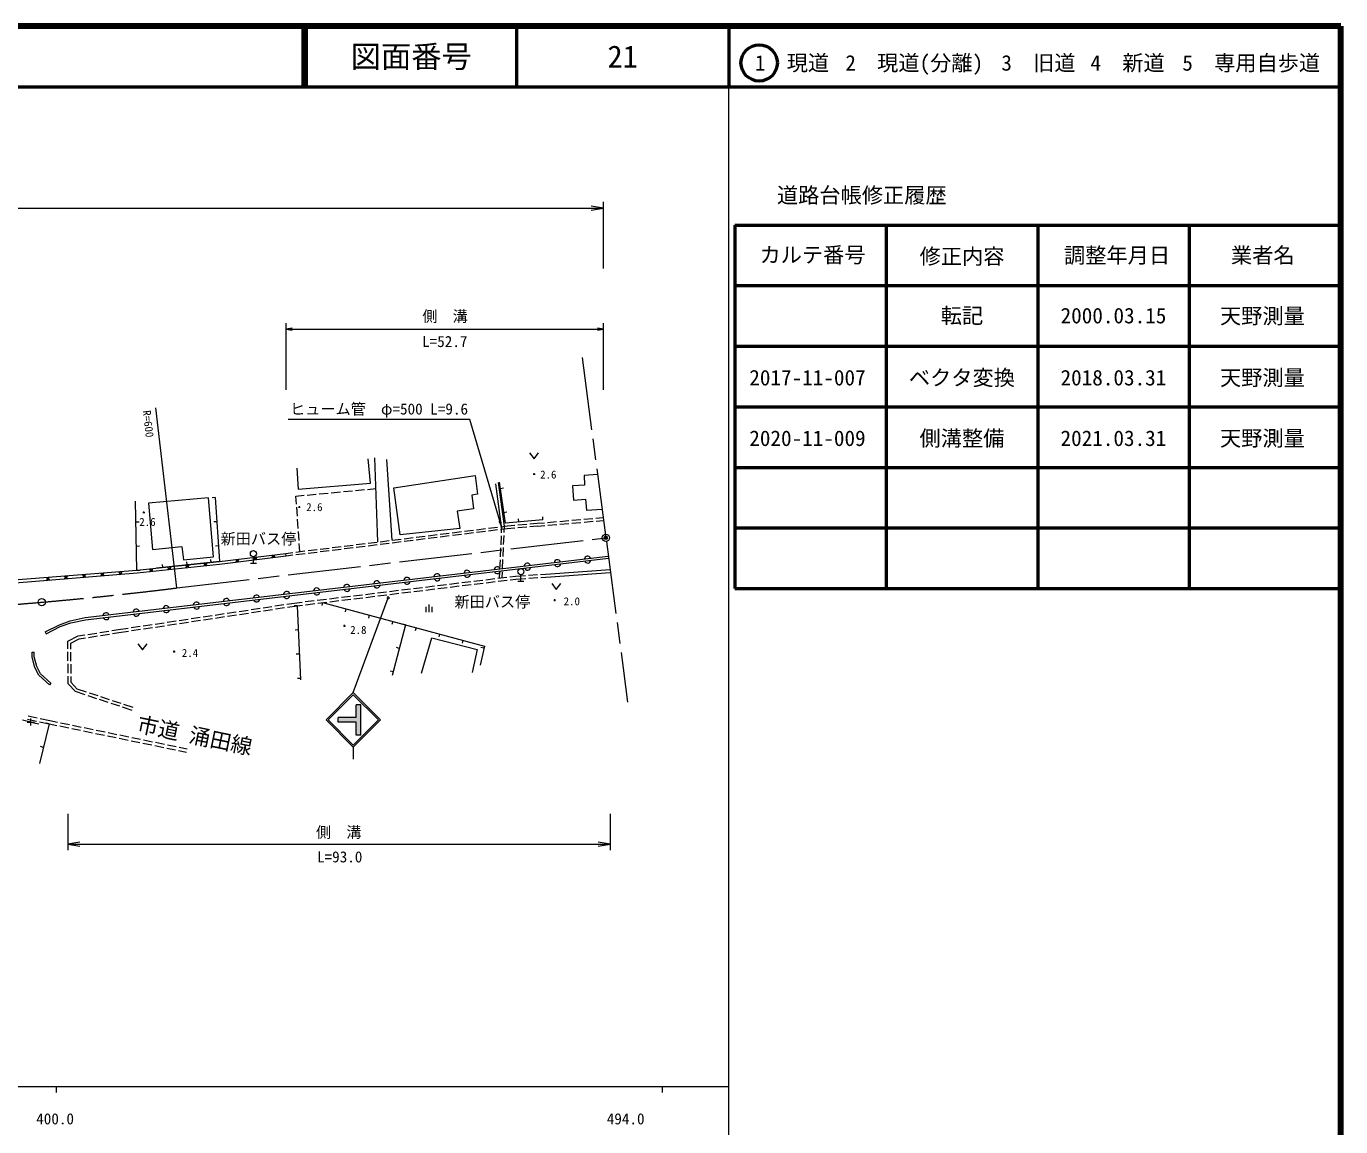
# Model space of a CAD drawing. Units: millimetres at full size, sheet at 1:1000; details may follow other scales. Extents: x 40000 to 680000, y 20000 to 380000.
# Drawn here: x 463087 to 680000, y 198357 to 380000 of the extents above; entities that cross this region are included whole.
import ezdxf
from ezdxf.enums import TextEntityAlignment as Align

# ---------------------------------------------------------------- set-up
doc = ezdxf.new("R2010")
doc.units = ezdxf.units.MM
doc.header["$LTSCALE"] = 1000
doc.header["$PDMODE"] = 32
doc.header["$PDSIZE"] = 500
doc.linetypes.add('CHAIN', pattern=[18.5, 12, -1.5, 3.5, -1.5])
for name, color, linetype, lineweight in [('M-BGD', 7, 'Continuous', 13), ('M-BMK', 2, 'CHAIN', 13), ('M-BMK-SRVR', 3, 'Continuous', 13), ('M-STR-HTXT', 7, 'Continuous', 13), ('M-STR-STRC', 7, 'Continuous', 13), ('M-TTL', 2, 'Continuous', 140), ('M-TTL-BAND', 7, 'Continuous', 13), ('M-TTL-FRAM', 2, 'Continuous', 50), ('M-TTL-LINE', 7, 'Continuous', 50)]:
    doc.layers.add(name, color=color, linetype=linetype, lineweight=lineweight)
for name, color, linetype in [('M-BMK-HTXT', 7, 'Continuous'), ('M-OTRS', 6, 'Continuous'), ('M-TTL-TXT', 7, 'Continuous')]:
    doc.layers.add(name, color=color, linetype=linetype)
doc.styles.add('ＭＳ ゴシック', font='')
doc.styles.get('ＭＳ ゴシック').set_extended_font_data('MS Gothic')

# ---------------------------------------------------------------- blocks, each defined once
blk = doc.blocks.new('plus')
at = {"color": 0, "linetype": 'Continuous', "lineweight": -2}
for p, q in [((-1.25, 0), (1.25, 0)), ((0, -1.25), (0, 1.25))]:
    blk.add_line(p, q, dxfattribs=at)
blk = doc.blocks.new('open_arrow')
at = {"color": 0, "linetype": 'Continuous', "lineweight": -2}
blk.add_lwpolyline([(7.5, 1.25), (0, 0), (7.5, -1.25)], dxfattribs=at)

msp = doc.modelspace()

# ---------------------------------------------------------------- hatches: boundary and pattern name
at = {"layer": 'M-STR-STRC'}
msp.add_hatch(color=256, dxfattribs=at).paths.add_polyline_path([(514551, 265886), (517551, 265886), (517551, 268011), (518301, 268011), (518301, 263011), (517551, 263011), (517551, 265136), (514551, 265136)])

# ---------------------------------------------------------------- linework, layer by layer
at = {"layer": 'M-BGD'}
for p, q in [((520569, 308750), (521059, 294876)), ((523480, 295176), (522575, 308503)), ((546133, 309614), (546883, 308614)), ((546883, 308614), (547633, 309614)), ((519395, 303559), (520748, 303686)), ((541513, 297412), (540572, 304500)), ((540963, 304672), (541938, 297465)), ((541322, 303719), (541816, 303792)), ((481357, 290212), (481121, 301618)), ((494244, 302216), (493745, 302182)), ((507587, 302452), (508941, 302579)), ((507683, 301111), (507587, 302452)), ((509438, 302626), (510932, 302766)), ((511430, 302812), (512923, 302952)), ((513421, 302999), (514914, 303139)), ((515412, 303186), (516906, 303326)), ((517404, 303372), (518897, 303512)), ((507825, 299116), (507718, 300612)), ((541901, 299761), (542395, 299834)), ((481192, 298210), (481692, 298220)), ((494523, 298226), (494024, 298191)), ((507967, 297121), (507861, 298617)), ((539349, 297144), (540837, 297328)), ((541334, 297390), (542522, 297537)), ((541513, 297412), (541468, 296414)), ((541938, 297465), (541893, 296466)), ((542522, 297537), (543718, 297640)), ((545699, 297331), (544205, 297205)), ((544216, 297683), (545711, 297812)), ((544366, 298188), (544323, 298686)), ((547435, 297478), (546198, 297373)), ((546209, 297854), (547404, 297957)), ((547404, 297957), (548618, 298064)), ((547435, 297478), (548649, 297584)), ((548351, 298535), (548308, 299033)), ((549116, 298108), (550610, 298239)), ((549147, 297628), (550641, 297760)), ((551108, 298283), (552602, 298414)), ((551139, 297803), (552634, 297935)), ((553100, 298458), (554595, 298589)), ((553132, 297978), (554626, 298110)), ((555093, 298633), (556587, 298764)), ((555124, 298153), (556618, 298285)), ((557085, 298808), (558298, 298915)), ((557116, 298329), (558330, 298435)), ((508109, 295126), (508003, 296622)), ((521486, 294928), (522974, 295113)), ((523470, 295175), (524959, 295359)), ((525455, 295421), (526944, 295605)), ((526945, 295135), (525457, 294950)), ((527440, 295667), (528929, 295851)), ((528930, 295380), (527442, 295196)), ((529425, 295913), (530913, 296098)), ((530915, 295626), (529426, 295442)), ((531410, 296159), (532898, 296344)), ((532900, 295872), (531411, 295688)), ((533394, 296405), (534883, 296590)), ((534885, 296118), (533396, 295934)), ((535379, 296651), (536868, 296836)), ((536870, 296364), (535381, 296180)), ((537364, 296897), (538853, 297082)), ((538854, 296610), (537366, 296426)), ((540839, 296856), (539351, 296672)), ((542468, 297058), (541335, 296918)), ((541445, 295915), (541378, 294416)), ((541871, 295967), (541803, 294468)), ((543706, 297163), (542468, 297058)), ((481275, 294211), (481774, 294221)), ((494803, 294236), (494304, 294201)), ((505907, 292997), (507096, 293144)), ((505964, 292534), (505907, 292997)), ((507592, 293206), (509081, 293390)), ((509082, 292921), (507593, 292736)), ((508240, 293286), (508145, 294627)), ((509577, 293452), (511065, 293636)), ((511067, 293167), (509578, 292982)), ((511562, 293698), (513050, 293882)), ((513052, 293413), (511563, 293228)), ((513546, 293944), (515035, 294129)), ((515037, 293659), (513548, 293474)), ((515531, 294190), (517020, 294375)), ((517021, 293905), (515533, 293720)), ((517516, 294436), (519005, 294621)), ((519006, 294151), (517518, 293966)), ((519501, 294682), (520989, 294867)), ((520991, 294397), (519502, 294212)), ((522976, 294643), (521487, 294458)), ((524961, 294889), (523472, 294704)), ((541355, 293917), (541288, 292418)), ((541781, 293969), (541713, 292470)), ((485636, 290661), (485584, 291158)), ((489614, 291078), (489562, 291576)), ((493592, 291496), (493540, 291993)), ((500064, 291393), (501064, 291393)), ((500564, 291393), (500564, 292446)), ((507097, 292675), (505964, 292534)), ((541265, 291919), (541198, 290420)), ((541691, 291971), (541623, 290472)), ((481357, 290212), (481857, 290222)), ((536925, 288411), (538414, 288592)), ((538911, 288653), (540400, 288834)), ((540896, 288895), (542385, 289076)), ((540953, 288398), (542442, 288579)), ((541175, 289921), (541130, 288923)), ((541601, 289973), (541556, 288974)), ((542881, 289137), (543806, 289249)), ((542939, 288640), (543853, 288751)), ((543806, 289249), (545461, 289360)), ((543853, 288751), (545501, 288861)), ((544706, 288420), (544706, 289473)), ((545960, 289393), (547457, 289493)), ((546000, 288894), (547497, 288994)), ((547956, 289526), (549611, 289636)), ((547996, 289027), (549644, 289137)), ((549611, 289636), (559427, 290358)), ((549648, 289138), (559464, 289860)), ((519058, 286234), (520546, 286415)), ((521043, 286476), (522532, 286657)), ((523028, 286718), (524517, 286899)), ((523085, 286221), (524574, 286403)), ((525013, 286960), (526502, 287141)), ((525071, 286463), (526560, 286644)), ((526999, 287202), (528488, 287383)), ((527056, 286705), (528545, 286886)), ((528984, 287443), (530473, 287625)), ((529041, 286947), (530530, 287128)), ((530969, 287685), (532458, 287867)), ((531027, 287189), (532516, 287370)), ((532955, 287927), (534444, 288109)), ((533012, 287430), (534501, 287612)), ((534940, 288169), (536429, 288351)), ((534997, 287672), (536486, 287854)), ((536983, 287914), (538472, 288096)), ((538968, 288156), (540457, 288338)), ((544206, 288420), (545206, 288420)), ((549806, 288020), (550556, 287020)), ((550556, 287020), (551306, 288020)), ((502151, 284014), (503634, 284237)), ((504128, 284312), (505612, 284535)), ((506106, 284610), (507710, 284852)), ((506178, 284115), (507777, 284356)), ((507777, 284356), (507278, 284333)), ((507710, 284852), (508635, 284964)), ((507777, 284356), (508692, 284468)), ((507777, 284356), (508343, 272142)), ((509131, 285025), (510620, 285206)), ((509188, 284528), (510677, 284709)), ((511116, 285267), (512605, 285448)), ((511173, 284770), (512662, 284951)), ((511963, 284866), (511833, 284383)), ((513102, 285508), (514591, 285690)), ((513159, 285012), (514648, 285193)), ((515087, 285750), (516576, 285932)), ((515144, 285254), (516633, 285435)), ((517072, 285992), (518561, 286174)), ((517129, 285495), (518618, 285677)), ((519115, 285737), (520604, 285919)), ((521100, 285979), (522589, 286161)), ((529086, 283298), (529086, 284173)), ((529586, 283298), (529586, 284548)), ((530086, 283298), (530086, 284173)), ((488307, 281927), (489790, 282151)), ((490285, 282225), (491768, 282449)), ((492262, 282523), (493746, 282747)), ((492334, 282029), (493818, 282252)), ((494240, 282821), (495723, 283045)), ((494312, 282327), (495795, 282550)), ((496218, 283119), (497701, 283343)), ((496290, 282625), (497773, 282848)), ((498195, 283418), (499679, 283641)), ((498267, 282923), (499751, 283146)), ((500173, 283716), (501656, 283939)), ((500245, 283221), (501728, 283444)), ((502223, 283519), (503706, 283742)), ((504200, 283817), (505684, 284041)), ((515826, 283829), (515697, 283346)), ((519689, 282791), (519560, 282308)), ((466221, 280033), (466380, 279721)), ((473255, 279613), (474736, 279850)), ((475230, 279928), (476711, 280165)), ((477205, 280244), (478298, 280419)), ((477320, 279756), (478375, 279925)), ((478298, 280419), (479902, 280660)), ((478375, 279925), (479974, 280166)), ((480396, 280735), (481880, 280958)), ((480468, 280240), (481952, 280464)), ((482374, 281033), (483857, 281257)), ((482446, 280538), (483929, 280762)), ((484352, 281331), (485835, 281555)), ((484424, 280836), (485907, 281060)), ((486329, 281629), (487813, 281853)), ((486401, 281134), (487885, 281358)), ((488379, 281432), (489862, 281656)), ((490357, 281731), (491840, 281954)), ((507962, 280360), (507463, 280337)), ((523553, 281754), (523423, 281271)), ((525640, 281193), (523480, 272837)), ((525640, 281193), (525156, 281318)), ((527416, 280717), (527286, 280234)), ((469917, 278499), (471668, 279359)), ((469935, 277241), (469917, 278499)), ((470422, 278190), (471821, 278877)), ((470436, 277184), (470422, 278190)), ((471668, 279359), (472761, 279534)), ((471821, 278877), (472876, 279046)), ((473370, 279125), (474851, 279362)), ((475345, 279440), (476826, 279677)), ((481513, 278047), (482263, 277047)), ((482263, 277047), (483013, 278047)), ((531279, 279679), (531149, 279196)), ((535142, 278642), (535012, 278159)), ((464064, 276703), (464414, 276703)), ((469964, 275241), (469942, 276741)), ((470465, 275184), (470443, 276684)), ((508148, 276365), (507648, 276342)), ((524639, 277321), (524155, 277446)), ((538604, 277362), (538116, 277472)), ((469993, 273241), (469971, 274741)), ((470494, 273184), (470472, 274684)), ((523638, 273448), (523154, 273573)), ((467157, 271586), (466925, 271324)), ((470019, 271483), (470000, 272741)), ((471207, 270169), (470019, 271483)), ((470516, 271678), (470501, 272684)), ((471489, 270602), (470516, 271678)), ((508333, 272369), (507833, 272346)), ((472804, 269641), (471207, 270169)), ((473024, 270095), (471489, 270602)), ((474703, 269013), (473279, 269484)), ((474923, 269467), (473499, 269938)), ((476822, 268840), (475398, 269311)), ((476602, 268386), (475178, 268857)), ((478501, 267758), (477077, 268229)), ((478721, 268212), (477296, 268683)), ((480573, 267073), (478976, 267601)), ((480730, 267548), (479195, 268055)), ((463858, 265161), (462445, 265474)), ((463294, 265621), (464762, 265311)), ((463405, 266160), (464873, 265850)), ((463858, 265161), (465150, 264848)), ((465251, 265208), (466848, 264871)), ((466848, 264871), (465289, 258312)), ((465362, 265747), (466960, 265409)), ((466848, 264871), (466361, 264987)), ((466848, 264871), (468138, 264605)), ((466960, 265409), (468250, 265143)), ((468740, 265042), (470209, 264739)), ((470698, 264638), (472167, 264334)), ((468628, 264503), (470097, 264200)), ((470586, 264099), (472055, 263796)), ((472545, 263694), (474014, 263391)), ((472657, 264233), (474126, 263930)), ((474504, 263290), (475973, 262987)), ((474616, 263828), (476085, 263525)), ((476462, 262885), (477931, 262582)), ((476574, 263424), (478043, 263121)), ((478421, 262481), (479890, 262178)), ((478533, 263019), (480002, 262716)), ((480492, 262615), (481961, 262312)), ((465923, 260979), (465437, 261095)), ((480380, 262076), (481849, 261773)), ((482338, 261672), (483807, 261369)), ((482450, 262210), (483919, 261907)), ((484297, 261267), (485766, 260964)), ((484409, 261806), (485878, 261503)), ((486256, 260863), (487725, 260560)), ((486368, 261401), (487837, 261098)), ((488214, 260458), (489505, 260192)), ((488326, 260997), (489616, 260731))]:
    msp.add_line(p, q, dxfattribs=at)
for points in [[(507716, 307065), (507951, 303578), (519889, 304610), (519514, 308621)], [(557365, 305989), (555124, 305835), (555217, 304264), (553224, 304123), (553388, 301801), (555382, 301942), (555522, 300112), (558117, 300293)], [(548351, 298535), (542159, 297996), (541174, 304727)], [(494244, 302216), (494984, 291642), (484582, 290550)], [(442752, 287399), (449580, 287722), (463887, 288848), (481357, 290212), (494984, 291642), (505907, 292997)], [(505964, 292534), (494997, 291175), (481378, 289718), (463930, 288284), (449596, 287166), (442772, 286700)], [(466221, 280033), (468567, 281222), (470334, 281847), (472789, 282394), (559138, 292549)], [(466380, 279721), (468705, 280899), (470431, 281510), (472847, 282049), (559179, 292201)], [(511963, 284866), (538678, 277692), (537975, 274561)], [(528301, 273202), (529990, 279066), (537495, 277119), (536674, 273319)], [(466925, 271324), (465143, 272903), (464486, 274185), (464064, 275874), (464064, 276703)], [(467157, 271586), (465424, 273121), (464816, 274309), (464414, 275917), (464414, 276703)]]:
    msp.add_lwpolyline(points, dxfattribs=at)
for points in [[(523736, 303824), (537140, 305829), (537562, 302769), (536612, 302628), (536894, 300341), (534220, 299989), (534607, 297104), (524791, 296049)], [(489005, 291947), (493961, 292447), (493145, 302188), (483280, 301262), (483928, 293633), (488779, 294137)]]:
    msp.add_lwpolyline(points, close=True, dxfattribs=at)
for centre in [(500564, 292946), (544706, 289973)]:
    msp.add_circle(centre, 500, dxfattribs=at)
for centre, radius, start, end in [((486666, 290895), 325, 208.61347, 343.37374), ((489650, 291208), 325, 208.61347, 343.37374), ((489692, 290482), 325, 28.7253, 163.48557), ((492633, 291521), 325, 208.61347, 343.37374), ((492675, 290801), 325, 28.7253, 163.48557), ((497907, 291410), 325, 29.68448, 164.44475), ((497898, 292129), 325, 209.68863, 344.4489), ((500885, 291779), 325, 29.68448, 164.44475), ((500875, 292499), 325, 209.68863, 344.4489), ((503862, 292148), 325, 29.68448, 164.44475), ((503852, 292868), 325, 209.68863, 344.4489), ((540805, 290280), 512, 19.38761, 174.02684), ((545771, 290864), 512, 19.38761, 174.02684), ((545795, 290741), 512, 199.38761, 354.02684), ((550737, 291448), 512, 19.38761, 174.02684), ((550760, 291325), 512, 199.38761, 354.02684), ((555703, 292032), 512, 19.38761, 174.02684), ((555726, 291909), 512, 199.38761, 354.02684), ((466631, 289188), 325, 207.0818, 341.84207), ((466684, 288385), 325, 27.32047, 162.08074), ((469621, 289421), 325, 207.0818, 341.84207), ((469674, 288631), 325, 27.32047, 162.08074), ((472612, 289655), 325, 207.0818, 341.84207), ((472664, 288876), 325, 27.32047, 162.08074), ((475603, 289888), 325, 207.0818, 341.84207), ((475654, 289122), 325, 27.32047, 162.08074), ((478594, 290121), 325, 207.0818, 341.84207), ((478644, 289368), 325, 27.32047, 162.08074), ((483682, 290581), 325, 208.61347, 343.37374), ((483726, 289844), 325, 28.7253, 163.48557), ((486709, 290163), 325, 28.7253, 163.48557), ((525908, 288528), 512, 19.38761, 174.02684), ((530874, 289112), 512, 19.38761, 174.02684), ((530897, 288989), 512, 199.38761, 354.02684), ((535840, 289696), 512, 19.38761, 174.02684), ((535863, 289573), 512, 199.38761, 354.02684), ((540829, 290157), 512, 199.38761, 354.02684), ((506045, 286192), 512, 19.38761, 174.02684), ((511011, 286776), 512, 19.38761, 174.02684), ((511034, 286653), 512, 199.38761, 354.02684), ((515977, 287360), 512, 19.38761, 174.02684), ((516000, 287237), 512, 199.38761, 354.02684), ((520942, 287944), 512, 19.38761, 174.02684), ((520966, 287821), 512, 199.38761, 354.02684), ((525932, 288405), 512, 199.38761, 354.02684), ((486182, 283856), 512, 19.38761, 174.02684), ((491148, 284440), 512, 19.38761, 174.02684), ((491171, 284317), 512, 199.38761, 354.02684), ((496113, 285024), 512, 19.38761, 174.02684), ((496137, 284901), 512, 199.38761, 354.02684), ((501079, 285608), 512, 19.38761, 174.02684), ((501103, 285485), 512, 199.38761, 354.02684), ((506068, 286069), 512, 199.38761, 354.02684), ((476250, 282688), 512, 19.38761, 174.02684), ((476274, 282565), 512, 199.38761, 354.02684), ((481216, 283272), 512, 19.38761, 174.02684), ((481240, 283149), 512, 199.38761, 354.02684), ((486205, 283733), 512, 199.38761, 354.02684)]:
    msp.add_arc(centre, radius, start, end, dxfattribs=at)
at = {"layer": 'M-BMK'}
for p, q in [((554817, 325312), (558740, 295570)), ((487926, 287290), (558740, 295570)), ((558818, 294975), (562317, 268445))]:
    msp.add_line(p, q, dxfattribs=at)
msp.add_arc((413697, 882681), 600000, 270.94628, 277.1065, dxfattribs=at)
at = {"layer": 'M-BMK-SRVR'}
for centre in [(558740, 295570), (465640, 284934)]:
    msp.add_circle(centre, 600, dxfattribs=at)
at = {"layer": 'M-OTRS'}
msp.add_point((558740, 295570), dxfattribs=at)
at = {"layer": 'M-STR-HTXT'}
for p, q in [((106574, 350000), (558330, 350000)), ((558330, 340000), (558330, 351000)), ((505964, 320000), (505964, 331000)), ((505964, 330000), (558330, 330000)), ((558330, 320000), (558330, 331000)), ((487926, 287290), (484447, 317047)), ((469917, 250000), (469917, 244000)), ((559464, 250000), (559464, 244000)), ((469917, 245000), (559464, 245000))]:
    msp.add_line(p, q, dxfattribs=at)
msp.add_lwpolyline([(541513, 297412), (536302, 315080), (506302, 315080)], dxfattribs=at)
at = {"layer": 'M-STR-STRC'}
for p, q in [((517052, 270012), (522821, 285656)), ((512552, 265512), (517052, 270012)), ((512906, 265512), (517052, 269659)), ((521552, 265512), (517052, 270012)), ((521199, 265512), (517052, 269659)), ((518301, 268011), (517551, 268011)), ((517551, 265886), (517551, 268011)), ((518301, 263011), (518301, 268011)), ((512552, 265512), (517052, 261011)), ((512906, 265512), (517052, 261365)), ((514551, 265136), (514551, 265886)), ((517551, 265886), (514551, 265886)), ((517551, 265136), (514551, 265136)), ((517052, 261365), (521199, 265512)), ((517052, 261012), (521552, 265512)), ((517551, 263011), (517551, 265136)), ((518301, 263011), (517551, 263011)), ((517052, 261011), (517052, 259011))]:
    msp.add_line(p, q, dxfattribs=at)
at = {"layer": 'M-TTL'}
for p, q in [((680000, 380000), (40000, 380000)), ((680000, 20000), (680000, 380000))]:
    msp.add_line(p, q, dxfattribs=at)
at = {"layer": 'M-TTL-BAND'}
for p, q in [((579000, 20000), (579000, 370000)), ((40000, 205000), (579000, 205000)), ((468000, 205000), (468000, 204000)), ((568000, 205000), (568000, 204000))]:
    msp.add_line(p, q, dxfattribs=at)
at = {"layer": 'M-TTL-FRAM'}
for p, q in [((580000, 347197), (580000, 287197)), ((580000, 347197), (680000, 347197)), ((580000, 287197), (680000, 287197))]:
    msp.add_line(p, q, dxfattribs=at)
at = {"layer": 'M-TTL-LINE'}
for p, q in [((508747, 380000), (508747, 370000)), ((509247, 380000), (509247, 370000)), ((543997, 380000), (543997, 370000)), ((579000, 380000), (579000, 370000)), ((40000, 370000), (680000, 370000)), ((605000, 347197), (605000, 287197)), ((630000, 347197), (630000, 287197)), ((655000, 347197), (655000, 287197)), ((580000, 337197), (680000, 337197)), ((580000, 327197), (680000, 327197)), ((580000, 317197), (680000, 317197)), ((580000, 307197), (680000, 307197)), ((580000, 297197), (680000, 297197))]:
    msp.add_line(p, q, dxfattribs=at)
msp.add_circle((584031, 373958), 3000, dxfattribs=at)

# ---------------------------------------------------------------- block references
at = {"layer": 'M-BGD'}
for p, xscale, yscale in [((546906, 306085), 120, 120), ((482477, 299756), 120, 120), ((508153, 300645), 120, 120), ((550296, 285266), 120, 120), ((515607, 281026), 120, 120), ((487486, 276797), 120, 120), ((463858, 265161), 480, 480)]:
    msp.add_blockref('plus', p, dxfattribs=dict(at, xscale=xscale, yscale=yscale))
at = {"layer": 'M-STR-HTXT'}
for p, xscale, yscale, rotation in [((558330, 350000), 267, 267, 180), ((558330, 330000), 133, 133, 180), ((541513, 297412), 133, 133, 106.4), ((559464, 245000), 267, 267, 180)]:
    msp.add_blockref('open_arrow', p, dxfattribs=dict(at, xscale=xscale, yscale=yscale, rotation=rotation))
for p, xscale, yscale in [((505964, 330000), 133, 133), ((469917, 245000), 267, 267)]:
    msp.add_blockref('open_arrow', p, dxfattribs=dict(at, xscale=xscale, yscale=yscale))
at = {"layer": 'M-STR-STRC', "xscale": 200, "yscale": 200}
msp.add_blockref('plus', (522821, 285656), dxfattribs=at)

# ---------------------------------------------------------------- texts
at = {"layer": 'M-BGD', "style": 'ＭＳ ゴシック'}
for s, height, p in [('2.6', 1320, (549232, 306008)), ('2.6', 1320, (510634, 300638)), ('2.6', 1320, (483084, 298191)), ('新田バス停', 1833, (501401, 295403)), ('新田バス停', 1833, (540000, 285000)), ('2.0', 1320, (553113, 285085)), ('2.8', 1320, (517886, 280360)), ('2.4', 1320, (490101, 276561))]:
    msp.add_text(s, height=height, dxfattribs=at).set_placement(p, align=Align.MIDDLE_CENTER)
at = {"layer": 'M-BMK-HTXT', "style": 'ＭＳ ゴシック'}
msp.add_text('市道 涌田線', height=2566, rotation=348.331, dxfattribs=at).set_placement((490890, 262936), align=Align.MIDDLE_CENTER)
at = {"layer": 'M-STR-HTXT', "style": 'ＭＳ ゴシック'}
for s, p in [('側\u3000溝', (532194, 332133)), ('ヒューム管\u3000φ=500 L=9.6', (521302, 316830)), ('側\u3000溝', (514650, 246976))]:
    msp.add_text(s, height=1833, dxfattribs=at).set_placement(p, align=Align.MIDDLE_CENTER)
for s, p in [('L=52.7', (532147, 326507)), ('L=93.0', (514809, 241435))]:
    msp.add_text(s, height=1833, dxfattribs=at).set_placement(p, align=Align.BOTTOM_CENTER)
msp.add_text('R=600', height=1320, rotation=276.669, dxfattribs=at).set_placement((483219, 314378), align=Align.MIDDLE_CENTER)
at = {"layer": 'M-TTL-BAND', "style": 'ＭＳ ゴシック'}
for s, p in [('400.0', (467844, 198195)), ('494.0', (562000, 198195))]:
    msp.add_text(s, height=1833, dxfattribs=at).set_placement(p, align=Align.BOTTOM_CENTER)
at = {"layer": 'M-TTL-TXT', "style": 'ＭＳ ゴシック'}
for s, height, p in [('図面番号', 3666, (526622, 375000)), ('21', 3666, (561497, 375000)), ('1\u3000現道', 2566, (589448, 373958)), ('2\u3000現道(分離)', 2566, (609619, 373958)), ('3\u3000旧道', 2566, (630121, 373958)), ('4\u3000新道', 2566, (644824, 373958)), ('5\u3000専用自歩道', 2566, (665228, 373958)), ('道路台帳修正履歴', 2566, (600968, 352113)), ('カルテ番号', 2566, (592839, 342277)), ('修正内容', 2566, (617509, 342023)), ('調整年月日', 2566, (643089, 342197)), ('業者名', 2566, (667134, 342197)), ('転記', 2566, (617500, 332245)), ('2000.03.15', 2566, (642500, 332245)), ('天野測量', 2566, (667077, 332189)), ('2017-11-007', 2566, (592000, 322000)), ('ベクタ変換', 2566, (617489, 322000)), ('2018.03.31', 2566, (642491, 322000)), ('天野測量', 2566, (667078, 322000)), ('2020-11-009', 2566, (592000, 312000)), ('側溝整備', 2566, (617489, 312000)), ('2021.03.31', 2566, (642491, 312000)), ('天野測量', 2566, (667078, 312000))]:
    msp.add_text(s, height=height, dxfattribs=at).set_placement(p, align=Align.MIDDLE_CENTER)

doc.saveas('drawing.dxf')
